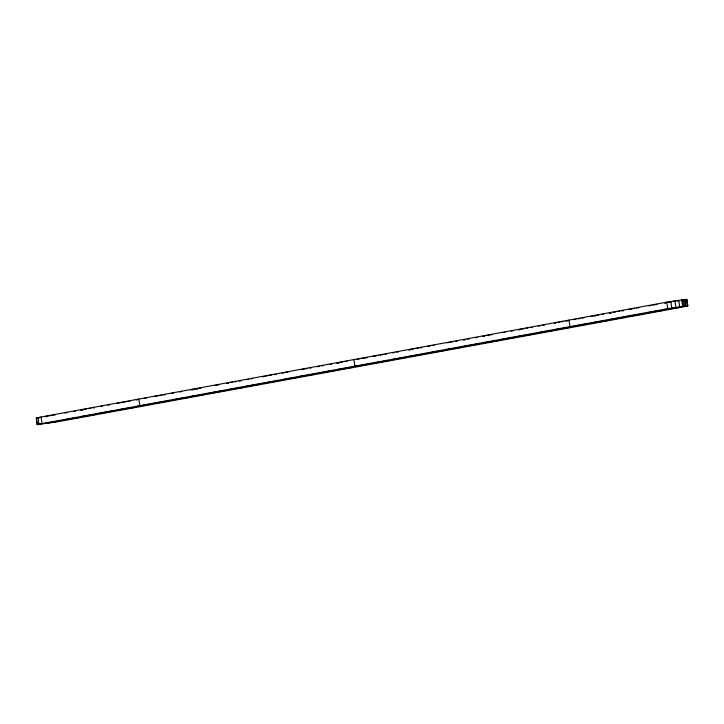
<?xml version="1.0" encoding="UTF-8"?>
<svg xmlns="http://www.w3.org/2000/svg" width="724" height="724" viewBox="0 0 724 724"><rect width="100%" height="100%" fill="white"/><g stroke="black" fill="none" stroke-linecap="round" stroke-linejoin="round"><path stroke-width="1.09" d="M36.3 418.001L37.25 424.653L57.259 421.848L682.958 307.003L687.8 305.845L686.75 299.347L666.741 302.152L41.042 416.997L36.3 418.001L37.25 424.653M687.7 305.999L686.75 299.347M555.579 322.931L554.674 323.157L555.579 323.058M678.144 300.822L679.049 300.596L676.958 300.822M44.807 416.689L47.304 416.146M190.738 389.901L193.236 389.358M263.952 376.435L262.803 376.724L263.708 376.634M336.678 363.113L339.176 362.579M482.609 336.325L485.107 335.791M628.55 309.537L631.047 309.003M37.349 424.49L667.79 308.65L687.8 305.845M410.164 349.574L408.734 349.945L410.264 349.773M685.004 299.908L686.651 299.51M48.182 415.983L51.06 415.495M65.169 412.997L67.223 412.626M80.762 410.146L82.817 409.63M83.785 409.449L86.618 408.933M100.618 406.49L102.681 406.11M107.822 405.168L109.876 404.797M118.329 403.114L116.863 403.512L118.392 403.349M119.297 402.933L122.13 402.417M128.058 401.458L129.985 401.241M136.076 399.983L138.13 399.603M144.302 398.472L146.357 398.1M154.809 396.417L157.633 395.892M158.61 395.72L161.389 395.259M173.588 393.096L171.534 393.476L173.398 393.277M179.76 391.965L181.815 391.584M194.123 389.195L196.991 388.707M201.028 388.064L198.738 388.435M215.218 385.458L219.327 384.706M226.693 383.358L228.748 382.842M229.725 382.661L232.549 382.145M246.558 379.702L248.613 379.331M250.667 378.951L252.73 378.571M265.237 376.145L268.061 375.629M273.989 374.67L276.206 374.426M282.016 373.195L284.07 372.824M286.125 372.444L288.179 372.064M300.741 369.629L303.573 369.113M304.542 368.932L307.32 368.48M309.836 368.091L311.501 367.855M319.528 366.317L317.465 366.688L319.338 366.489M321.583 365.937L323.637 365.557M340.054 362.416L342.85 361.928M347.077 361.258L344.669 361.647M357.041 359.43L359.095 359.05M361.149 358.67L367.131 357.71M372.634 356.57L374.688 356.054M375.656 355.882L378.48 355.357M392.489 352.923L394.553 352.543M396.607 352.163L398.662 351.792M411.169 349.357L413.992 348.841M419.929 347.891L421.857 347.674M427.947 346.416L430.002 346.036M432.056 345.656L434.119 345.276M446.681 342.841L449.07 342.407M450.482 342.144L453.26 341.692M455.776 341.312L457.432 341.067M465.46 339.529L463.405 339.9L465.27 339.701M467.514 339.149L469.568 338.769M485.994 335.628L488.863 335.14M492.637 334.542L490.61 334.859M502.972 332.642L505.026 332.262M518.565 329.782L520.619 329.275M521.588 329.094L524.42 328.569M538.43 326.135L540.484 325.755M542.538 325.375L544.593 325.004M557.1 322.578L559.933 322.053M565.86 321.103L568.069 320.85M573.879 319.628L575.942 319.248M577.996 318.868L580.051 318.497M582.105 318.117L584.168 317.736M591.915 316.325L591.155 316.46L592.06 316.361M592.612 316.053L595.445 315.537M596.413 315.356L599.191 314.904M601.707 314.524L603.373 314.288M611.391 312.741L609.337 313.121L611.21 312.913M613.454 312.361L615.509 311.99M617.563 311.61L619.617 311.229M631.925 308.84L634.559 308.379M638.948 307.691L636.541 308.071M648.903 305.854L650.966 305.474M653.021 305.103L657.13 304.342M664.505 302.994L666.551 302.487M667.528 302.306L670.795 301.709M675.058 301.057L672.162 301.51M303.021 369.62L303.655 369.502M594.893 316.044L595.526 315.926M488.591 335.637L489.469 335.493M196.72 389.204L197.607 389.069M670.143 302.288L671.012 302.152M563.58 321.465L561.344 321.8M526.221 328.298L527.932 328.035M380.29 355.086L382.806 354.706M271.708 375.041L269.473 375.367M234.359 381.874L236.06 381.602M88.419 408.653L90.934 408.273M418.481 348.126L415.413 348.579M126.61 401.693L123.542 402.155M52.807 415.214L55.495 414.798M163.099 394.996L165.561 394.643M665.03 302.967L666.216 302.84M629.726 309.537L630.975 309.401M621.581 310.94L623.445 310.741M531.027 327.61L532.212 327.483M519.09 329.755L520.275 329.628M511.198 331.13L513.063 330.931M483.795 336.325L484.419 336.253M475.65 337.728L477.514 337.52M385.087 354.398L386.272 354.271M373.159 356.543L374.969 356.344M337.864 363.104L339.103 362.977M329.71 364.516L331.583 364.308M239.155 381.186L240.965 380.987M227.218 383.331L228.404 383.195M191.923 389.892L193.172 389.756M93.215 407.965L94.401 407.838M81.287 410.11L83.097 409.92M73.395 411.485L75.26 411.286M45.992 416.68L47.513 416.517M37.757 418.038L39.503 417.848M685.194 299.464L686.243 305.962M684.651 299.528L685.7 306.017M683.447 299.655L684.497 306.152M682.243 299.79L683.293 306.279M681.691 299.845L682.741 306.343M678.705 300.225L679.755 306.723M674.895 300.786L675.944 307.275M670.75 301.456L671.8 307.944M666.741 302.152L667.79 308.65M568.974 320.099L570.023 326.596M353.891 359.575L354.941 366.072M138.809 399.051L139.859 405.549M41.042 416.997L42.092 423.495M37.947 417.603L38.996 424.092M45.73 423.232L44.951 423.404L59.875 420.934L45.73 423.232M82.21 416.535L81.432 416.707L96.364 414.237L82.21 416.535M118.691 409.838L117.922 410.01L132.845 407.54L118.691 409.838M155.18 403.141L154.402 403.313L169.326 400.843L155.18 403.141M191.661 396.444L190.883 396.616L205.815 394.146L191.661 396.444M228.141 389.747L227.372 389.919L242.296 387.449L228.141 389.747M264.631 383.05L263.853 383.222L278.776 380.752L264.631 383.05M301.112 376.353L300.333 376.525L315.266 374.055L301.112 376.353M337.592 369.656L336.823 369.828L351.746 367.358L337.592 369.656M374.082 362.959L373.303 363.131L388.236 360.661L374.082 362.959M410.562 356.262L409.784 356.434L424.716 353.964L410.562 356.262M447.043 349.565L446.274 349.737L461.197 347.276L447.043 349.565M483.532 342.868L482.754 343.04L497.687 340.579L483.532 342.868M520.013 336.171L519.244 336.343L534.167 333.882L520.013 336.171M556.503 329.483L555.724 329.655L570.648 327.185L556.503 329.483M592.983 322.786L592.205 322.958L607.137 320.488L592.983 322.786M629.464 316.089L628.694 316.261L643.618 313.791L629.464 316.089M665.953 309.392L665.175 309.564L680.098 307.094L665.953 309.392M74.445 417.983L63.133 420.056L78.174 417.576L74.445 417.983M110.926 411.286L99.613 413.368L114.663 410.879L110.926 411.286M147.415 404.589L136.103 406.671L151.144 404.182L147.415 404.589M183.896 397.892L172.583 399.974L187.625 397.485L183.896 397.892M220.377 391.195L209.073 393.277L224.114 390.797L220.377 391.195M256.866 384.498L245.554 386.58L260.595 384.1L256.866 384.498M293.347 377.801L282.034 379.883L297.084 377.403L293.347 377.801M329.827 371.104L318.524 373.186L333.565 370.706L329.827 371.104M366.317 364.416L355.004 366.489L370.045 364.009L366.317 364.416M402.797 357.719L391.485 359.792L406.535 357.312L402.797 357.719M439.278 351.022L427.974 353.095L443.016 350.615L439.278 351.022M475.768 344.325L464.455 346.398L479.496 343.918L475.768 344.325M512.248 337.628L500.936 339.701L515.986 337.221L512.248 337.628M548.729 330.931L537.425 333.004L552.466 330.524L548.729 330.931M585.218 324.234L573.906 326.307L588.947 323.827L585.218 324.234M621.699 317.537L610.386 319.61L625.436 317.13L621.699 317.537M658.188 310.84L646.876 312.913L661.917 310.433L658.188 310.84"/></g></svg>
